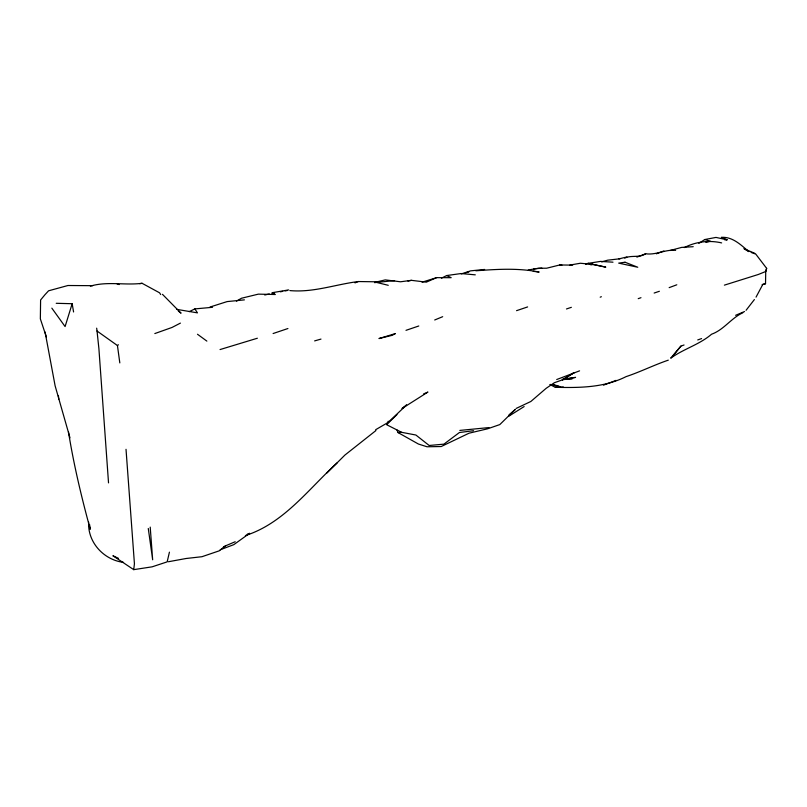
<?xml version="1.0" encoding="UTF-8"?>
<svg xmlns="http://www.w3.org/2000/svg" width="807" height="807" viewBox="0 0 807 807"><rect width="100%" height="100%" fill="white"/><g stroke="black" fill="none" stroke-linecap="round" stroke-linejoin="round"><path stroke-width="1.21" d="M762.111 284.679L765.52 283.731L765.732 271.495L766.65 268.368L755.796 254.134L751.176 252.45M88.639 522.099C87.529 542.274 103.76 559.977 123.552 562.368M169.43 552.149L167.16 561.874L152.13 566.827L133.73 569.651L134.426 563.73L126.023 449.317M56.228 303.301L72.166 303.714L65.095 326.573L51.84 308.143M765.571 271.757L766.65 268.368M473.548 430.696L459.395 432.532L443.921 444.143L429.173 445.494L415.887 435.023L401.674 432.33L387.299 425.037L386.714 424.593L388.248 421.214M756.038 297.137L762.867 284.316L765.52 283.731M746.061 310.302L754.394 299.548M672.967 355.907L680.916 346.102L684.043 344.993M680.916 346.102L670.718 358.187C683.489 348.917 699.437 344.639 711.572 334.219C723.818 329.851 731.112 318.17 742.813 312.773M326.885 473.033L344.912 455.067L375.921 430.555M337.114 462.915C308.476 489.072 283.842 523.279 245.378 535.566M386.714 424.593L396.953 414.596M509.015 414.848L515.3 409.421L499.815 424.583L487.61 428.799L469.069 433.188L441.207 446.533L427.004 446.765L418.399 444.021L398.103 432.613L396.943 429.98M235.2 541.739L225.425 545.895L219.222 550.838L201.962 556.709L186.135 558.494L168.381 561.743M119.819 362.918L117.439 345.537L118.427 344.771M698.812 243.442L704.723 239.548L715.991 237.419L727.087 239.8L724.736 239.85M524.147 406.567L508.491 416.392M223.287 547.176L225.425 545.895M684.366 247.567C695.614 241.737 709.272 239.951 721.64 242.917M236.431 301.142L241.505 298.237L258.341 294.141L275.328 294.515L272.13 292.719L288.664 289.905M624.679 258.129C631.124 254.841 639.305 258.169 645.64 253.771C656.162 255.294 665.119 249.262 675.62 250.352M180.415 323.103L172.022 327.45L154.823 333.563M441.419 278.183L446.664 275.55L460.989 273.553L475.293 274.834M189.231 311.643L194.85 308.91L212.534 307.296M668.297 360.154C653.932 365.046 640.465 371.845 626.081 376.627C604.09 387.723 579.507 387.874 555.337 387.31L550.031 384.616M585.751 264.414L587.889 263.385L600.479 261.407L612.987 262.184M375.659 429.707L388.056 422.485L406.617 404.902L402.037 408.493L427.922 392.061L423.584 393.927M446.664 275.55L451.174 277.679L436.587 277.658L426.328 282.147L411.378 280.332L400.534 281.784L385.242 279.888L374.529 282.44M744.548 311.532L735.611 315.295M516.137 408.453L530.845 401.483L546.157 388.318L554.409 382.71L562.479 379.835L575.573 377.394L567.008 378.523M434.701 319.986L442.69 316.687M354.999 282.884L358.298 281.542L373.873 281.764L388.258 285.305M636.884 257.12L645.64 253.771M656.343 253.822L663.879 250.957M556.709 379.532L579.587 370.847M603.475 385.171L616.084 380.369M600.196 297.168L601.366 296.724M220.271 549.759L233.818 544.644L249.605 533.316L247.285 534.194M461.2 273.936L470.602 270.849L484.654 269.447M669.164 287.635L676.801 284.79M527.617 306.922L516.551 310.675M697.732 339.939L701.596 338.577M418.783 325.988L405.992 330.335M638.216 298.651L640.98 297.702M273.109 333.533L287.917 328.53M566.474 308.97L571.356 307.326M654.154 293.042L659.38 291.277M765.732 271.495L758.358 274.471L724.383 285.143M257.362 338.234L220.049 349.562M210.022 307.023L227.15 301.586L244.41 299.871M422.061 282.188L436.587 277.658M314.629 340.907L320.974 339.091M670.032 250.523L681.673 247.396L693.213 246.7M705.883 242.372L710.402 241.192L704.723 239.548M601.639 261.872L607.661 260.177L620.028 258.765M572.698 265.11L559.695 264.978L546.642 268.217L538.42 268.257L528.262 269.972M618.898 258.906L626.908 256.949M264.736 295.009L269.336 293.95M407.949 281.118L411.378 280.332M465.437 272.786L468.827 272.04M590.815 264.898L593.125 264.434L605.795 267.137L587.889 263.385L593.125 264.434L580.374 263.253L569.883 265.059M358.298 281.542C335.43 284.427 313.156 292.77 289.864 290.581M271.939 293.365L274.33 292.921M280.291 291.811L282.682 291.367M285.063 290.923L287.453 290.48M90.384 286.122C107.361 281.088 124.843 285.527 142.103 283.307L159.554 292.8L160.694 294.555M374.579 282.511L379.522 281.653M475.837 270.799C496.729 269.215 518.538 267.874 539.147 272.06L533.195 271.303M139.621 283.671L142.103 283.307M394.603 280.604L374.559 282.621M541.86 268.106L533.79 268.913M488.981 427.579L459.819 430.413M398.103 432.613L401.674 432.33M563.054 379.33L572.294 378.685L562.348 379.34M555.337 387.31L563.367 386.967M92.805 285.678L67.959 285.507L48.571 290.802L44.849 294.848L40.602 299.982L40.35 318.876L46.382 337.003M559.695 264.978L561.944 265.12M550.213 384.425L560.27 386.765L553.198 384.404M116.985 283.852L119.154 284.568M176.814 309.374L197.483 312.874L194.85 308.91M743.852 248.667L754.797 253.327M727.087 239.8L721.377 237.349C732.716 236.602 740.856 244.945 748.866 251.613L744.851 249.262M118.478 558.343L112.899 555.741L133.73 569.651M96.669 328.167L97.032 331.021L117.439 345.537M197.493 334.249L206.864 341.109M178.337 311.048L181.05 313.166L162.469 294.323M69.977 437.838L55.118 385.817L45.081 332.01M72.166 303.714L73.578 311.966M68.474 431.906C73.74 464.721 81.517 497.193 90.243 529.261L89.577 524.51M148.276 528.474L152.664 559.786L150.213 527.102M97.032 331.021L98.898 348.604L108.531 482.889M58.407 395.531L58.76 399.233M574.11 372.642L562.479 379.835L574.11 372.642M395.289 333.614L392.182 335.339L378.957 338.557L395.289 333.614M625.032 262.225L618.687 263.122L637.762 267.248L625.032 262.225"/></g></svg>
